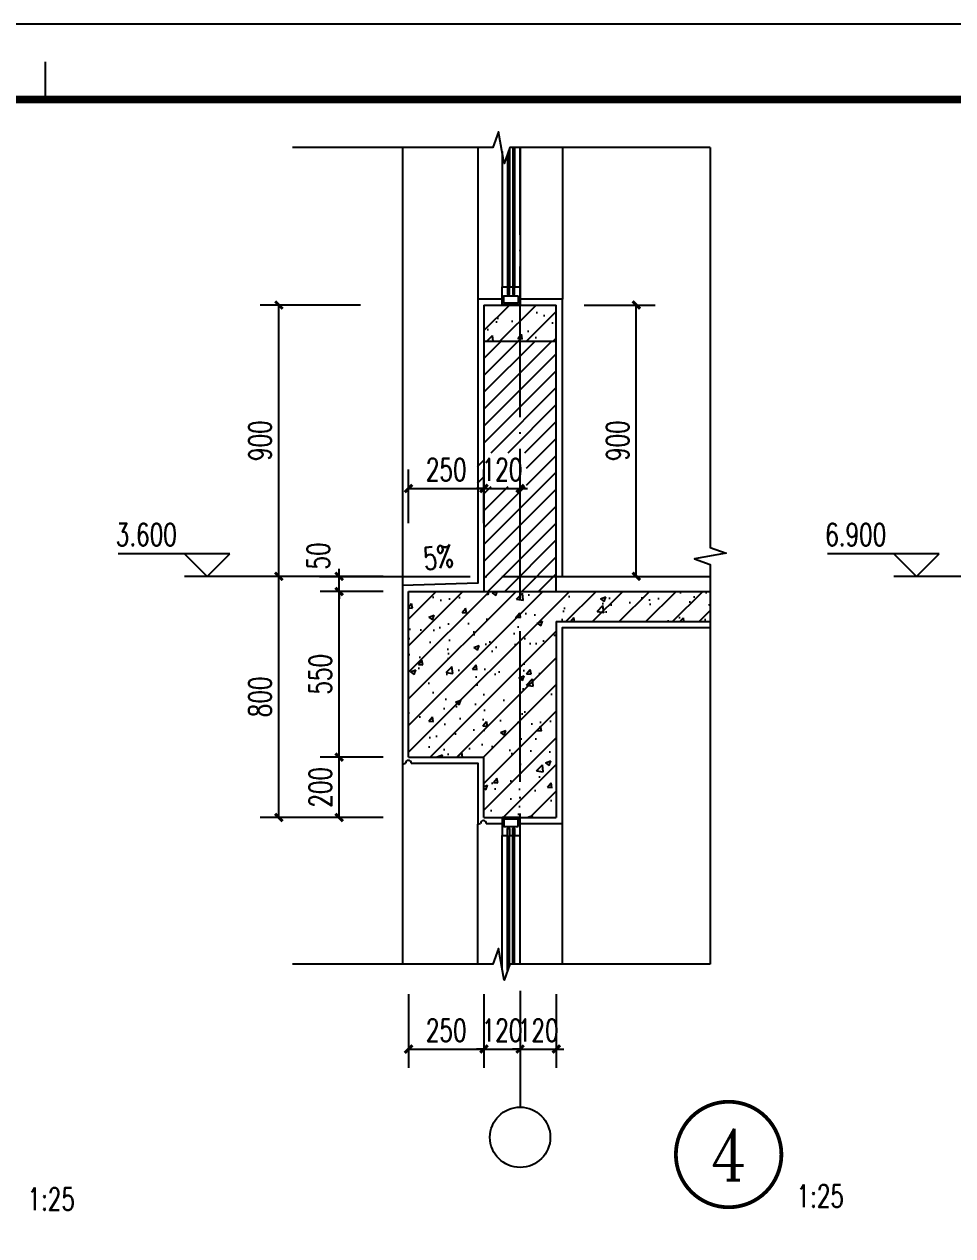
# Model space of a CAD drawing. Extents: x 79570 to 678837, y -1139230 to -612789.
# Drawn here: x 631904 to 638062, y -788626 to -780588 of the extents above; entities that cross this region are included whole.
import ezdxf
from ezdxf.enums import TextEntityAlignment as Align

# ---------------------------------------------------------------- set-up
doc = ezdxf.new("R2010")
doc.units = 0
doc.header["$LTSCALE"] = 1000
doc.header["$MEASUREMENT"] = 0
doc.linetypes.add('DOTE', pattern=[2.42, 2, -0.2, 0.02, -0.2])
for name, color, linetype in [('4', 4, 'Continuous'), ('A-剖-0.20mm.......SECT-L04', 42, 'Continuous'), ('A-剖-填充.........SECT-PATT', 156, 'Continuous'), ('A-立-线.18........ELEV-L.18', 153, 'Continuous'), ('A-通-结构剖线.....COMM-STRU-SECT', 20, 'Continuous'), ('A-通-轴线.........COMM-GRID', 27, 'DOTE'), ('A-通-门窗剖线.....COMM-GLAZ-SECT', 150, 'Continuous'), ('AXIS', 3, 'Continuous'), ('AXIS_TEXT', 7, 'Continuous'), ('DIM_ELEV', 3, 'Continuous'), ('DIM_SYMB', 3, 'Continuous'), ('PUB_DIM', 3, 'Continuous'), ('PUB_TEXT', 7, 'Continuous'), ('结-图框', 6, 'Continuous')]:
    doc.layers.add(name, color=color, linetype=linetype)
doc.layers.add('ys-notprint', color=7, linetype='Continuous', plot=False)
doc.layers.add('结-隐线', color=59, linetype='Continuous', plot=False)
doc.styles.add('_TCH_DIM', font='SIMPLEX', dxfattribs={"bigfont": 'GBCBIG'})
doc.styles.add('_TCH_DIM_T3', font='SIMPLEX', dxfattribs={"width": 0.705882, "bigfont": 'GBCBIG'})
doc.styles.add('_TCH_LABEL', font='COMPLEX', dxfattribs={"bigfont": 'GBCBIG'})
doc.styles.add('COMPLEX', font='COMPLEX')
doc.styles.add('蓝绿图框', font='', dxfattribs={"width": 0.7})
doc.styles.get('蓝绿图框').set_extended_font_data('SimSun')
doc.dimstyles.new('_TCH_ARCH&&25', dxfattribs={"dimtxt": 74.375, "dimasz": 25, "dimexe": 62.5, "dimexo": 75, "dimgap": 25, "dimtad": 1, "dimdec": 0, "dimzin": 0, "dimdsep": 46, "dimtxsty": '_TCH_DIM_T3', "dimblk": 'ARCHTICK', "dimcen": 0.09, "dimclrt": 7, "dimazin": 2, "dimtfac": 1, "dimtdec": 0, "dimtix": 1, "dimtmove": 2, "dimatfit": 3, "dimfxl": 1, "dimtolj": 1, "dimtzin": 0, "dimarcsym": 0})

# ---------------------------------------------------------------- blocks, each defined once
blk = doc.blocks.new('_AXISO')
blk.add_circle((0, 0), 0.5)
at = {"layer": 'AXIS_TEXT', "style": 'COMPLEX', "width": 1.041667}
blk.add_attdef('A', text='', height=0.56, dxfattribs=at).set_placement((-0.25, -0.28), (0.25, -0.28), align=Align.FIT)
blk = doc.blocks.new('A$C7B8302AA')
at = {"layer": 'A-通-门窗剖线.....COMM-GLAZ-SECT'}
for points in [[(-5.8, -58.3), (-5.8, 0), (-64.2, 0), (-64.2, -58.3), (-46.1, -58.3), (-46.1, -35), (-40.3, -35), (-40.3, -58.3), (-29.8, -58.3), (-29.8, -35), (-23.9, -35), (-23.9, -58.3)], [(-11.7, -29.2), (-11.7, -5.8), (-58.3, -5.8), (-58.3, -29.2), (-49, -29.2), (-49, -29.2), (-34.4, -29.2), (-34.4, -29.2), (-33.8, -29.2), (-33.8, -29.2), (-15.2, -29.2), (-15.2, -29.2)]]:
    blk.add_lwpolyline(points, close=True, dxfattribs=at)
blk = doc.blocks.new('_ArchTick')
at = {"color": 0, "linetype": 'ByBlock', "const_width": 0.4}
blk.add_lwpolyline([(-0.5, -0.5), (0.5, 0.5)], dxfattribs=at)
blk = doc.blocks.new('*D3579')
at = {"layer": 'Defpoints', "color": 0, "transparency": 16777216}
for p in [(615856.1, -839900.1), (616106.1, -839900.1), (616106.1, -840157.6)]:
    blk.add_point(p, dxfattribs=at)
at = {"layer": 'PUB_DIM', "color": 0, "lineweight": -2, "transparency": 16777216}
for p, q in [((615856.1, -839975.1), (615856.1, -840220.1)), ((616106.1, -839975.1), (616106.1, -840220.1)), ((615856.1, -840157.6), (616106.1, -840157.6))]:
    blk.add_line(p, q, dxfattribs=at)
at = {"layer": 'PUB_DIM', "color": 0, "lineweight": -2, "transparency": 16777216, "xscale": 25, "yscale": 25, "zscale": 25, "rotation": 180}
blk.add_blockref('_ArchTick', (615856.1, -840157.6), dxfattribs=at)
at = {"layer": 'PUB_DIM', "color": 0, "lineweight": -2, "transparency": 16777216, "xscale": 25, "yscale": 25, "zscale": 25}
blk.add_blockref('_ArchTick', (616106.1, -840157.6), dxfattribs=at)
at = {"layer": 'PUB_DIM', "color": 7, "transparency": 16777216, "insert": (615981.1, -840095.4), "char_height": 74.38, "attachment_point": 5, "style": '_TCH_DIM_T3'}
blk.add_mtext('\\A1;250', dxfattribs=at)
blk = doc.blocks.new('*D3580')
at = {"layer": 'Defpoints', "color": 0, "transparency": 16777216}
for p in [(616106.1, -839900.1), (616226.1, -839900.1), (616226.1, -840157.6)]:
    blk.add_point(p, dxfattribs=at)
at = {"layer": 'PUB_DIM', "color": 0, "lineweight": -2, "transparency": 16777216}
for p, q in [((616106.1, -839975.1), (616106.1, -840220.1)), ((616226.1, -839975.1), (616226.1, -840220.1)), ((616106.1, -840157.6), (616081.1, -840157.6)), ((616106.1, -840157.6), (616226.1, -840157.6)), ((616226.1, -840157.6), (616251.1, -840157.6))]:
    blk.add_line(p, q, dxfattribs=at)
at = {"layer": 'PUB_DIM', "color": 0, "lineweight": -2, "transparency": 16777216, "xscale": 25, "yscale": 25, "zscale": 25}
blk.add_blockref('_ArchTick', (616106.1, -840157.6), dxfattribs=at)
at = {"layer": 'PUB_DIM', "color": 0, "lineweight": -2, "transparency": 16777216, "xscale": 25, "yscale": 25, "zscale": 25, "rotation": 180}
blk.add_blockref('_ArchTick', (616226.1, -840157.6), dxfattribs=at)
at = {"layer": 'PUB_DIM', "color": 7, "transparency": 16777216, "insert": (616166.1, -840095.4), "char_height": 74.38, "attachment_point": 5, "style": '_TCH_DIM_T3'}
blk.add_mtext('\\A1;120', dxfattribs=at)
blk = doc.blocks.new('*D3581')
at = {"layer": 'Defpoints', "color": 0, "transparency": 16777216}
for p in [(616226.1, -839900.1), (616346.1, -839900.1), (616346.1, -840157.6)]:
    blk.add_point(p, dxfattribs=at)
at = {"layer": 'PUB_DIM', "color": 0, "lineweight": -2, "transparency": 16777216}
for p, q in [((616226.1, -839975.1), (616226.1, -840220.1)), ((616346.1, -839975.1), (616346.1, -840220.1)), ((616226.1, -840157.6), (616201.1, -840157.6)), ((616226.1, -840157.6), (616346.1, -840157.6)), ((616346.1, -840157.6), (616371.1, -840157.6))]:
    blk.add_line(p, q, dxfattribs=at)
at = {"layer": 'PUB_DIM', "color": 0, "lineweight": -2, "transparency": 16777216, "xscale": 25, "yscale": 25, "zscale": 25}
blk.add_blockref('_ArchTick', (616226.1, -840157.6), dxfattribs=at)
at = {"layer": 'PUB_DIM', "color": 0, "lineweight": -2, "transparency": 16777216, "xscale": 25, "yscale": 25, "zscale": 25, "rotation": 180}
blk.add_blockref('_ArchTick', (616346.1, -840157.6), dxfattribs=at)
at = {"layer": 'PUB_DIM', "color": 7, "transparency": 16777216, "insert": (616286.1, -840095.4), "char_height": 74.38, "attachment_point": 5, "style": '_TCH_DIM_T3'}
blk.add_mtext('\\A1;120', dxfattribs=at)
blk = doc.blocks.new('*D3582')
at = {"layer": 'Defpoints', "color": 0, "transparency": 16777216}
for p in [(615626.1, -838589.5), (615846.6, -838589.5), (615846.6, -838639.5)]:
    blk.add_point(p, dxfattribs=at)
at = {"layer": 'PUB_DIM', "color": 0, "lineweight": -2, "transparency": 16777216}
for p, q in [((615771.6, -838589.5), (615563.6, -838589.5)), ((615626.1, -838589.5), (615626.1, -838564.5)), ((615626.1, -838639.5), (615626.1, -838589.5)), ((615771.6, -838639.5), (615563.6, -838639.5)), ((615626.1, -838639.5), (615626.1, -838664.5))]:
    blk.add_line(p, q, dxfattribs=at)
at = {"layer": 'PUB_DIM', "color": 0, "lineweight": -2, "transparency": 16777216, "xscale": 25, "yscale": 25, "zscale": 25}
for p, rotation in [((615626.1, -838589.5), 270), ((615626.1, -838639.5), 90)]:
    blk.add_blockref('_ArchTick', p, dxfattribs=dict(at, rotation=rotation))
at = {"layer": 'PUB_DIM', "color": 7, "transparency": 16777216, "insert": (615557.3, -838522), "char_height": 74.38, "attachment_point": 5, "rotation": 90, "style": '_TCH_DIM_T3'}
blk.add_mtext('\\A1;50', dxfattribs=at)
blk = doc.blocks.new('*D3583')
at = {"layer": 'Defpoints', "color": 0, "transparency": 16777216}
for p in [(615626.1, -838639.5), (615846.6, -838639.5), (615846.6, -839189.5)]:
    blk.add_point(p, dxfattribs=at)
at = {"layer": 'PUB_DIM', "color": 0, "lineweight": -2, "transparency": 16777216}
for p, q in [((615771.6, -838639.5), (615563.6, -838639.5)), ((615626.1, -839189.5), (615626.1, -838639.5)), ((615771.6, -839189.5), (615563.6, -839189.5))]:
    blk.add_line(p, q, dxfattribs=at)
at = {"layer": 'PUB_DIM', "color": 0, "lineweight": -2, "transparency": 16777216, "xscale": 25, "yscale": 25, "zscale": 25}
for p, rotation in [((615626.1, -838639.5), 90), ((615626.1, -839189.5), 270)]:
    blk.add_blockref('_ArchTick', p, dxfattribs=dict(at, rotation=rotation))
at = {"layer": 'PUB_DIM', "color": 7, "transparency": 16777216, "insert": (615563.9, -838914.5), "char_height": 74.38, "attachment_point": 5, "rotation": 90, "style": '_TCH_DIM_T3'}
blk.add_mtext('\\A1;550', dxfattribs=at)
blk = doc.blocks.new('*D3584')
at = {"layer": 'Defpoints', "color": 0, "transparency": 16777216}
for p in [(615626.1, -839189.5), (615846.6, -839189.5), (615846.6, -839389.5)]:
    blk.add_point(p, dxfattribs=at)
at = {"layer": 'PUB_DIM', "color": 0, "lineweight": -2, "transparency": 16777216}
for p, q in [((615771.6, -839189.5), (615563.6, -839189.5)), ((615626.1, -839389.5), (615626.1, -839189.5)), ((615771.6, -839389.5), (615563.6, -839389.5))]:
    blk.add_line(p, q, dxfattribs=at)
at = {"layer": 'PUB_DIM', "color": 0, "lineweight": -2, "transparency": 16777216, "xscale": 25, "yscale": 25, "zscale": 25}
for p, rotation in [((615626.1, -839189.5), 90), ((615626.1, -839389.5), 270)]:
    blk.add_blockref('_ArchTick', p, dxfattribs=dict(at, rotation=rotation))
at = {"layer": 'PUB_DIM', "color": 7, "transparency": 16777216, "insert": (615563.9, -839289.5), "char_height": 74.38, "attachment_point": 5, "rotation": 90, "style": '_TCH_DIM_T3'}
blk.add_mtext('\\A1;200', dxfattribs=at)
blk = doc.blocks.new('*D3585')
at = {"layer": 'Defpoints', "color": 0, "transparency": 16777216}
for p in [(615426.1, -838589.5), (615771.6, -838589.5), (615771.6, -839389.5)]:
    blk.add_point(p, dxfattribs=at)
at = {"layer": 'PUB_DIM', "color": 0, "lineweight": -2, "transparency": 16777216}
for p, q in [((615696.6, -838589.5), (615363.6, -838589.5)), ((615426.1, -839389.5), (615426.1, -838589.5)), ((615696.6, -839389.5), (615363.6, -839389.5))]:
    blk.add_line(p, q, dxfattribs=at)
at = {"layer": 'PUB_DIM', "color": 0, "lineweight": -2, "transparency": 16777216, "xscale": 25, "yscale": 25, "zscale": 25}
for p, rotation in [((615426.1, -838589.5), 90), ((615426.1, -839389.5), 270)]:
    blk.add_blockref('_ArchTick', p, dxfattribs=dict(at, rotation=rotation))
at = {"layer": 'PUB_DIM', "color": 7, "transparency": 16777216, "insert": (615363.9, -838989.5), "char_height": 74.38, "attachment_point": 5, "rotation": 90, "style": '_TCH_DIM_T3'}
blk.add_mtext('\\A1;800', dxfattribs=at)
blk = doc.blocks.new('*D3586')
at = {"layer": 'Defpoints', "color": 0, "transparency": 16777216}
for p in [(615426.1, -837689.5), (615771.6, -837689.5), (615771.6, -838589.5)]:
    blk.add_point(p, dxfattribs=at)
at = {"layer": 'PUB_DIM', "color": 0, "lineweight": -2, "transparency": 16777216}
for p, q in [((615696.6, -837689.5), (615363.6, -837689.5)), ((615426.1, -838589.5), (615426.1, -837689.5)), ((615696.6, -838589.5), (615363.6, -838589.5))]:
    blk.add_line(p, q, dxfattribs=at)
at = {"layer": 'PUB_DIM', "color": 0, "lineweight": -2, "transparency": 16777216, "xscale": 25, "yscale": 25, "zscale": 25}
for p, rotation in [((615426.1, -837689.5), 90), ((615426.1, -838589.5), 270)]:
    blk.add_blockref('_ArchTick', p, dxfattribs=dict(at, rotation=rotation))
at = {"layer": 'PUB_DIM', "color": 7, "transparency": 16777216, "insert": (615363.9, -838139.5), "char_height": 74.38, "attachment_point": 5, "rotation": 90, "style": '_TCH_DIM_T3'}
blk.add_mtext('\\A1;900', dxfattribs=at)
blk = doc.blocks.new('*D3587')
at = {"layer": 'Defpoints', "color": 0, "transparency": 16777216}
for p in [(616106.1, -838297.8), (615856.1, -838488.1), (616106.1, -838488.1)]:
    blk.add_point(p, dxfattribs=at)
at = {"layer": 'PUB_DIM', "color": 0, "lineweight": -2, "transparency": 16777216}
for p, q in [((615856.1, -838413.1), (615856.1, -838235.3)), ((616106.1, -838413.1), (616106.1, -838235.3)), ((615856.1, -838297.8), (616106.1, -838297.8))]:
    blk.add_line(p, q, dxfattribs=at)
at = {"layer": 'PUB_DIM', "color": 0, "lineweight": -2, "transparency": 16777216, "xscale": 25, "yscale": 25, "zscale": 25, "rotation": 180}
blk.add_blockref('_ArchTick', (615856.1, -838297.8), dxfattribs=at)
at = {"layer": 'PUB_DIM', "color": 0, "lineweight": -2, "transparency": 16777216, "xscale": 25, "yscale": 25, "zscale": 25}
blk.add_blockref('_ArchTick', (616106.1, -838297.8), dxfattribs=at)
at = {"layer": 'PUB_DIM', "color": 7, "transparency": 16777216, "insert": (615981.1, -838235.6), "char_height": 74.38, "attachment_point": 5, "style": '_TCH_DIM_T3'}
blk.add_mtext('\\A1;250', dxfattribs=at)
blk = doc.blocks.new('*D3588')
at = {"layer": 'Defpoints', "color": 0, "transparency": 16777216}
for p in [(616226.1, -838297.8), (616106.1, -838488.1), (616226.1, -838488.1)]:
    blk.add_point(p, dxfattribs=at)
at = {"layer": 'PUB_DIM', "color": 0, "lineweight": -2, "transparency": 16777216}
for p, q in [((616106.1, -838413.1), (616106.1, -838235.3)), ((616226.1, -838413.1), (616226.1, -838235.3)), ((616106.1, -838297.8), (616081.1, -838297.8)), ((616106.1, -838297.8), (616226.1, -838297.8)), ((616226.1, -838297.8), (616251.1, -838297.8))]:
    blk.add_line(p, q, dxfattribs=at)
at = {"layer": 'PUB_DIM', "color": 0, "lineweight": -2, "transparency": 16777216, "xscale": 25, "yscale": 25, "zscale": 25}
blk.add_blockref('_ArchTick', (616106.1, -838297.8), dxfattribs=at)
at = {"layer": 'PUB_DIM', "color": 0, "lineweight": -2, "transparency": 16777216, "xscale": 25, "yscale": 25, "zscale": 25, "rotation": 180}
blk.add_blockref('_ArchTick', (616226.1, -838297.8), dxfattribs=at)
at = {"layer": 'PUB_DIM', "color": 7, "transparency": 16777216, "insert": (616166.1, -838235.6), "char_height": 74.38, "attachment_point": 5, "style": '_TCH_DIM_T3'}
blk.add_mtext('\\A1;120', dxfattribs=at)
blk = doc.blocks.new('*D3589')
at = {"layer": 'Defpoints', "color": 0, "transparency": 16777216}
for p in [(616363.7, -837689.5), (616611.4, -837689.5), (616363.7, -838589.5)]:
    blk.add_point(p, dxfattribs=at)
at = {"layer": 'PUB_DIM', "color": 0, "lineweight": -2, "transparency": 16777216}
for p, q in [((616438.7, -837689.5), (616673.9, -837689.5)), ((616611.4, -838589.5), (616611.4, -837689.5)), ((616438.7, -838589.5), (616673.9, -838589.5))]:
    blk.add_line(p, q, dxfattribs=at)
at = {"layer": 'PUB_DIM', "color": 0, "lineweight": -2, "transparency": 16777216, "xscale": 25, "yscale": 25, "zscale": 25}
for p, rotation in [((616611.4, -837689.5), 90), ((616611.4, -838589.5), 270)]:
    blk.add_blockref('_ArchTick', p, dxfattribs=dict(at, rotation=rotation))
at = {"layer": 'PUB_DIM', "color": 7, "transparency": 16777216, "insert": (616549.3, -838139.5), "char_height": 74.38, "attachment_point": 5, "rotation": 90, "style": '_TCH_DIM_T3'}
blk.add_mtext('\\A1;900', dxfattribs=at)
blk = doc.blocks.new('32r')
at = {"layer": 'PUB_TEXT', "style": '_TCH_DIM', "width": 0.705882}
blk.add_text('1:25', height=74.38, dxfattribs=at).set_placement((667177.4, -801418.3))
blk = doc.blocks.new('template_浙_标准图框A1_A1_0.0000_1bed4683cac0ca9b963c039433737638')
at = {"layer": '结-图框'}
blk.add_line((831, 584), (25, 584), dxfattribs=at)
blk.add_lwpolyline([(0, 0), (841, 0), (841, 594), (0, 594)], close=True, dxfattribs=at)
at = {"layer": '结-图框', "const_width": 1}
blk.add_lwpolyline([(25, 584), (25, 10), (831, 10), (831, 584)], close=True, dxfattribs=at)
at = {"layer": '结-隐线'}
blk.add_line((428, 584), (428, 589), dxfattribs=at)
at = {"color": 6, "style": '蓝绿图框', "width": 0.7}
for tag, p in [('专业审定', (782.48, 167.5)), ('专业审核', (782.48, 158.5)), ('项目经理', (782.48, 149.5)), ('专业负责', (782.48, 140.5)), ('专业校对', (782.48, 131.5)), ('专业设计', (782.48, 122.5)), ('专业制图', (782.48, 113.5))]:
    blk.add_attdef(tag, text='', height=3, dxfattribs=at).set_placement(p, align=Align.MIDDLE)
for tag, height, p in [('日期', 3, (821.45, 113.5)), ('建设单位', 3.5, (796, 97.72)), ('项目名称', 3.5, (796, 76.96)), ('子项名称', 3.5, (796.26, 63.69)), ('图纸名称', 3.5, (796.28, 51.48)), ('图纸名称', 3.5, (796.38, 46.45)), ('图纸名称', 3.5, (796.48, 41.64)), ('项目编号', 3, (796.15, 32.75)), ('图号', 3, (789.2, 23.5)), ('修改版次', 3, (823.75, 23.5))]:
    blk.add_attdef(tag, text='', height=height, dxfattribs=at).set_placement(p, align=Align.MIDDLE_CENTER)
at = {"layer": 'ys-notprint', "color": 6, "style": '蓝绿图框', "width": 0.7}
for tag, p in [('暖通', (21.09, 577.84)), ('电气', (21.02, 564.82)), ('给排水', (21.35, 552.55)), ('结构', (21.47, 539.64)), ('建筑', (21.4, 526.53))]:
    blk.add_attdef(tag, text='', height=2.5, rotation=90.7801, dxfattribs=at).set_placement(p, align=Align.MIDDLE)
blk.add_attdef('设计发图章', text='', height=3, dxfattribs=at).set_placement((747.09, 465.48), align=Align.MIDDLE)
at = {"layer": '结-图框', "style": '蓝绿图框', "width": 0.7}
for tag, p in [('项目经理', (792.5, 572)), ('专业负责', (792.5, 564)), ('专业设计', (792.5, 556))]:
    blk.add_attdef(tag, text='', height=3.5, dxfattribs=at).set_placement(p, align=Align.MIDDLE_CENTER)
blk = doc.blocks.new('jie5')
at = {"layer": 'A-剖-填充.........SECT-PATT'}
h = blk.add_hatch(dxfattribs=at)
h.set_pattern_fill('钢筋混凝土', color=256, scale=25)
h.set_pattern_definition([(45, (0, 0), (-44.194174, 44.194174), []), (50, (0, 0), (179.315046, -15.688034), [18.75, -206.25]), (355, (0, 0), (-34.687833, 188.048033), [15, -165]), (100.4514, (14.94, -1.3), (144.627345, 172.359886), [15.935047, -175.285528]), (46.1842, (0, 50), (266.81026, -41.379754), [28.125, -309.375]), (96.6356, (22.23, 46.55), (233.665676, 243.52947), [23.90257, -262.92825]), (351.1842, (0, 50), (233.665486, 243.52965), [22.5, -247.5]), (21, (25, 37.5), (149.226763, -100.654723), [18.75, -206.25]), (326, (25, 37.5), (60.828833, 181.28751), [15, -165]), (71.4514, (37.44, 29.11), (210.055657, 80.632624), [15.935047, -175.285528]), (37.5, (0, 0), (3.039964, 83.2234635), [0, -163, 0, -167.5, 0, -165.625]), (7.5, (0, 0), (65.767384, 98.602928), [0, -95.5, 0, -159.25, 0, -63.125]), (327.5, (-55.75, 0), (133.455609, -5.638718), [0, -62.5, 0, -195, 0, -258.75]), (317.5, (-80.75, 0), (145.796542, 25.026246), [0, -81.25, 0, -129.5, 0, -183.75])])
h.paths.add_polyline_path([(616226.1, -838639.5), (615856.1, -838639.5), (615856.1, -839189.5), (616106.1, -839189.5), (616106.1, -839389.5), (616226.1, -839389.5)])
h.paths.add_polyline_path([(616856.8, -838639.5), (616346.1, -838639.5), (616226.1, -838639.5), (616226.1, -839389.5), (616346.1, -839389.5), (616346.1, -838739.5), (616856.8, -838739.5)])
h.paths.add_polyline_path([(616226.1, -837689.5), (616106.1, -837689.5), (616106.1, -837809.5), (616226.1, -837809.5)])
h.paths.add_polyline_path([(616346.1, -837689.5), (616226.1, -837689.5), (616226.1, -837809.5), (616346.1, -837809.5)])
h = blk.add_hatch(dxfattribs=at)
h.set_pattern_fill('ANSI31', color=256, scale=25)
h.set_pattern_definition([(45, (0, 0), (-28.0633004, 28.0633004), [])])
h.paths.add_polyline_path([(616346.1, -837809.5), (616226.1, -837809.5), (616226.1, -838639.5), (616346.1, -838639.5)])
h.paths.add_polyline_path([(616226.1, -837809.5), (616106.1, -837809.5), (616106.1, -838639.5), (616226.1, -838639.5)])
h.paths.add_polyline_path([(616085, -838291.4), (616247.2, -838291.4), (616247.2, -838179.8), (616085, -838179.8)])
at = {"layer": 'A-剖-0.20mm.......SECT-L04'}
for p, q in [((616366.1, -838589.5), (616856.8, -838589.5)), ((616113.8, -839409.5), (616166.1, -839409.6))]:
    blk.add_line(p, q, dxfattribs=at)
for points in [[(616166.1, -837669.5), (616086.1, -837669.5), (616086.1, -838612.4), (615836.1, -838619.5), (615836.1, -839212.3), (615846.1, -839209.5)], [(616366.1, -838589.5), (616366.1, -837669.5), (616226.1, -837669.5)], [(616226.1, -839409.5), (616366.1, -839409.5), (616366.1, -838759.5), (616856.8, -838759.5)], [(615865.1, -839209.5), (616086.1, -839209.5), (616086.1, -839411.1), (616094.8, -839409.5)]]:
    blk.add_lwpolyline(points, dxfattribs=at)
for centre in [(615855.6, -839209.5), (616104.3, -839409.5)]:
    blk.add_arc(centre, 9.47, 0, 180, dxfattribs=at)
at = {"layer": 'A-立-线.18........ELEV-L.18'}
for p, q in [((615836.1, -837166.9), (615836.1, -838619.5)), ((616086.1, -837166.9), (616086.1, -837669.5)), ((616366.1, -837166.9), (616366.1, -837669.5)), ((615836.1, -839212.3), (615836.1, -839876.3)), ((616086.1, -839876.3), (616086.1, -839411.1)), ((616366.1, -839876.3), (616366.1, -839409.5))]:
    blk.add_line(p, q, dxfattribs=at)
at = {"layer": 'A-通-结构剖线.....COMM-STRU-SECT'}
for p, q in [((616106.1, -837689.5), (616106.1, -838639.5)), ((616106.1, -837689.5), (616346.1, -837689.5)), ((616106.1, -837689.5), (616346.1, -837689.5)), ((616346.1, -838639.5), (616346.1, -837689.5)), ((616106.1, -837809.5), (616346.1, -837809.5)), ((615856.1, -839189.5), (615856.1, -838639.5)), ((615856.1, -838639.5), (616346.1, -838639.5)), ((616346.1, -838639.5), (616856.8, -838639.5)), ((616346.1, -838739.5), (616346.1, -839389.5)), ((616346.1, -838739.5), (616856.8, -838739.5)), ((615856.1, -839189.5), (616106.1, -839189.5)), ((616106.1, -839389.5), (616106.1, -839189.5)), ((616106.1, -839389.5), (616346.1, -839389.5))]:
    blk.add_line(p, q, dxfattribs=at)
at = {"layer": 'A-通-轴线.........COMM-GRID', "linetype": 'DOTE', "ltscale": 0.25}
for p, q in [((616226.1, -839876.3), (616226.1, -837166.9)), ((615560.9, -838589.5), (616856.8, -838589.5))]:
    blk.add_line(p, q, dxfattribs=at)
at = {"layer": 'A-通-门窗剖线.....COMM-GLAZ-SECT'}
for points in [[(616166.1, -837179.9), (616166.1, -837629.5)], [(616184.7, -837187.4), (616184.7, -837629.5)], [(616190.7, -837170.9), (616190.7, -837629.5)], [(616201.5, -837166.9), (616201.5, -837629.5)], [(616207.5, -837166.9), (616207.5, -837629.5)], [(616226.1, -837166.9), (616226.1, -837629.5)], [(616166.1, -839889.4), (616166.1, -839449.5)], [(616184.7, -839896.8), (616184.7, -839449.5)], [(616190.7, -839880.3), (616190.7, -839449.5)], [(616201.5, -839876.3), (616201.5, -839449.5)], [(616207.5, -839876.3), (616207.5, -839449.5)], [(616226.1, -839876.3), (616226.1, -839449.5)]]:
    blk.add_lwpolyline(points, dxfattribs=at)
at = {"layer": 'AXIS'}
blk.add_line((616226.1, -839964.7), (616226.1, -840350.5), dxfattribs=at)
at = {"layer": 'DIM_ELEV'}
for p, q in [((615263.6, -838514.5), (614892.8, -838514.5)), ((615188.6, -838589.5), (615113.6, -838514.5)), ((615188.6, -838589.5), (615263.6, -838514.5)), ((617615.8, -838514.5), (617245.1, -838514.5)), ((617540.8, -838589.5), (617465.8, -838514.5)), ((617540.8, -838589.5), (617615.8, -838514.5)), ((615363.6, -838589.5), (615113.6, -838589.5)), ((617715.8, -838589.5), (617465.8, -838589.5))]:
    blk.add_line(p, q, dxfattribs=at)
at = {"layer": 'DIM_SYMB'}
for points in [[(616856.8, -837166.9), (616192.1, -837166.9), (616173, -837219.4), (616154.5, -837114.4), (616135.9, -837166.9), (615471.2, -837166.9)], [(616856.8, -837166.9), (616856.8, -838493.5), (616909.3, -838512.6), (616804.3, -838531.1), (616856.8, -838549.7), (616856.8, -839876.3)], [(616856.8, -839876.3), (616192.1, -839876.3), (616173, -839928.8), (616154.5, -839823.8), (616135.9, -839876.3), (615471.2, -839876.3)]]:
    blk.add_lwpolyline(points, dxfattribs=at)
at = {"layer": 'DIM_SYMB', "const_width": 12.5}
blk.add_lwpolyline([(617092.5, -840507.5, 1), (616742.5, -840507.5, 1)], format="xyb", close=True, dxfattribs=at)
at = {"layer": 'A-通-门窗剖线.....COMM-GLAZ-SECT', "xscale": -1.028571428591385, "yscale": 1.028571428591385, "zscale": 1.028571428591385, "rotation": 180}
blk.add_blockref('A$C7B8302AA', (616232.1, -837689.5), dxfattribs=at)
at = {"layer": 'A-通-门窗剖线.....COMM-GLAZ-SECT', "xscale": 1.028571428591385, "yscale": 1.028571428591385, "zscale": 1.028571428591385}
blk.add_blockref('A$C7B8302AA', (616232.1, -839389.5), dxfattribs=at)
at = {"layer": 'AXIS', "xscale": 200, "yscale": 200, "zscale": 200}
blk.add_blockref('_AXISO', (616226.1, -840450.5), dxfattribs=at)
at = {"layer": 'PUB_TEXT', "style": '_TCH_DIM', "width": 0.705882}
for s, p in [('3.600', (614885.3, -838488.2)), ('6.900', (617237.6, -838488.2)), ('1:25', (617142.5, -840682.5))]:
    blk.add_text(s, height=74.38, dxfattribs=at).set_placement(p)
at = {"layer": 'PUB_TEXT', "style": '_TCH_LABEL'}
blk.add_text('4', height=170.9, dxfattribs=at).set_placement((616856.5, -840592.9), (616978.5, -840592.9), align=Align.FIT)
at = {"layer": 'PUB_DIM'}
for p1, p2, distance, picture, middle in [((615771.6, -838589.5), (615771.6, -837689.5), 345.6, '*D3586', (615363.9, -838139.5)), ((616363.7, -838589.5), (616363.7, -837689.5), -247.7, '*D3589', (616549.3, -838139.5)), ((615856.1, -838488.1), (616106.1, -838488.1), 190.3, '*D3587', (615981.1, -838235.6)), ((616106.1, -838488.1), (616226.1, -838488.1), 190.3, '*D3588', (616166.1, -838235.6)), ((615771.6, -839389.5), (615771.6, -838589.5), 345.6, '*D3585', (615363.9, -838989.5)), ((615846.6, -839189.5), (615846.6, -838639.5), 220.6, '*D3583', (615563.9, -838914.5)), ((615846.6, -839389.5), (615846.6, -839189.5), 220.6, '*D3584', (615563.9, -839289.5)), ((615856.1, -839900.1), (616106.1, -839900.1), -257.4, '*D3579', (615981.1, -840095.4)), ((616106.1, -839900.1), (616226.1, -839900.1), -257.4, '*D3580', (616166.1, -840095.4)), ((616226.1, -839900.1), (616346.1, -839900.1), -257.4, '*D3581', (616286.1, -840095.4))]:
    dim = blk.add_aligned_dim(p1=p1, p2=p2, distance=distance, dimstyle='_TCH_ARCH&&25', dxfattribs=at)
    dim.commit()
    dim.dimension.update_dxf_attribs({"geometry": picture, "text_midpoint": middle})
dim = blk.add_linear_dim(base=(615626.1, -838589.5), p1=(615846.6, -838639.5), p2=(615846.6, -838589.5), angle=90, dimstyle='_TCH_ARCH&&25', dxfattribs=at)
dim.commit()
dim.dimension.update_dxf_attribs({"geometry": '*D3582', "text_midpoint": (615557.3, -838522), "dimtype": 161})

msp = doc.modelspace()

# ---------------------------------------------------------------- linework, layer by layer
at = {"layer": 'DIM_SYMB'}
msp.add_lwpolyline([(634833.5, -784228.5, 0, 0, 0), (634638.4, -784253.5, 40, 0, 0), (634489.6, -784272.6, 0, 0, 0)], format="xyseb", dxfattribs=at)

# ---------------------------------------------------------------- block references
at = {"layer": '4'}
for name, p, xscale, yscale, zscale in [('template_浙_标准图框A1_A1_0.0000_1bed4683cac0ca9b963c039433737638', (610645.1, -810287.7), 50, 50, 50), ('jie5', (-597259.7, 892928.2), 2, 2, 2), ('32r', (-702429.7, 814379.4), 2, 2, 2)]:
    msp.add_blockref(name, p, dxfattribs=dict(at, xscale=xscale, yscale=yscale, zscale=zscale))

# ---------------------------------------------------------------- texts
at = {"layer": 'PUB_TEXT', "style": '_TCH_DIM', "width": 0.705882}
msp.add_text('5%', height=148.75, rotation=7.31147, dxfattribs=at).set_placement((634560.6, -784210.6))

doc.saveas('drawing.dxf')
